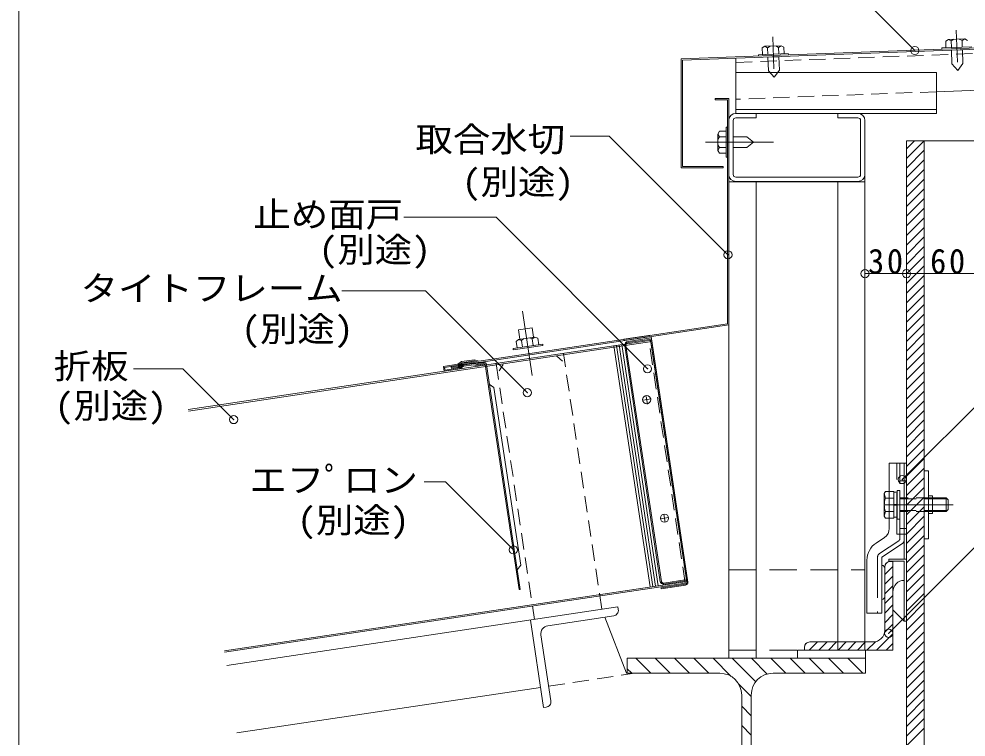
# Model space of a CAD drawing. Units: millimetres on the paper, enlarged 4 times, with parts at other scales. Extents: x -765 to 775, y -516 to 524.
# Drawn here: x -765 to -486.8, y 197.2 to 408.1 of the extents above; entities that cross this region are included whole.
import ezdxf
from ezdxf.enums import TextEntityAlignment as Align

# ---------------------------------------------------------------- set-up
doc = ezdxf.new("R2010")
doc.units = ezdxf.units.MM
doc.header["$LTSCALE"] = 4
doc.header["$PDMODE"] = 32
doc.header["$PDSIZE"] = 2.4
for name, pattern in [('CHAIN1', [8, 5, -1, 1, -1]), ('DASHED1', [1.8, 1.2, -0.6]), ('DASHED2', [3, 2, -1]), ('DASHED3', [4, 3, -1])]:
    doc.linetypes.add(name, pattern=pattern)
for name, color, linetype, lineweight in [('0-0_メース', 2, 'Continuous', 18), ('0-1_躯体', 7, 'Continuous', 18), ('0-2_金物', 2, 'Continuous', 18), ('0-3_鋼材', 3, 'Continuous', 18), ('0-4_その他資材', 7, 'Continuous', 18), ('0-5_建具', 7, 'Continuous', 18), ('0-9_部材名・寸法', 7, 'Continuous', 18), ('0-A_枠線', 7, 'Continuous', 18)]:
    doc.layers.add(name, color=color, linetype=linetype, lineweight=lineweight)
doc.styles.add('ＭＳ ゴシック', font='')
doc.styles.get('ＭＳ ゴシック').set_extended_font_data('MS Gothic')

msp = doc.modelspace()

# ---------------------------------------------------------------- linework, layer by layer
at = {"layer": '0-0_メース'}
for p, q in [((-504.32, 372.339), (-504.32, 98.168)), ((-504.32, 372.339), (-480.32, 372.339)), ((-499.119, 372.339), (-499.119, 98.168))]:
    msp.add_line(p, q, dxfattribs=at)
at = {"layer": '0-1_躯体', "color": 3}
for p, q in [((-586.32, 220.339), (-586.32, 215.938)), ((-586.32, 220.339), (-516.32, 220.339)), ((-516.32, 220.339), (-516.32, 215.938)), ((-559.119, 215.938), (-586.52, 215.938)), ((-543.52, 215.938), (-516.32, 215.938)), ((-552.72, 131.139), (-552.72, 209.539)), ((-549.92, 131.139), (-549.92, 209.539))]:
    msp.add_line(p, q, dxfattribs=at)
at = {"layer": '0-1_躯体'}
for p, q in [((-583.771, 220.339), (-579.37, 215.938)), ((-578.114, 220.339), (-573.714, 215.938)), ((-572.457, 220.339), (-568.057, 215.938)), ((-566.8, 220.339), (-562.4, 215.938)), ((-561.143, 220.339), (-555.838, 215.033)), ((-555.486, 220.339), (-548.591, 213.443)), ((-549.829, 220.339), (-545.204, 215.713)), ((-544.173, 220.339), (-539.772, 215.938)), ((-538.516, 220.339), (-534.116, 215.938)), ((-532.859, 220.339), (-528.459, 215.938)), ((-527.202, 220.339), (-522.802, 215.938)), ((-521.545, 220.339), (-517.145, 215.938)), ((-586.32, 217.231), (-585.027, 215.938)), ((-553.625, 212.82), (-549.92, 209.115)), ((-552.72, 206.258), (-549.92, 203.458)), ((-552.72, 200.601), (-549.92, 197.801))]:
    msp.add_line(p, q, dxfattribs=at)
at = {"layer": '0-1_躯体', "color": 3}
for centre, start, end in [((-559.119, 209.539), 0, 90), ((-543.52, 209.539), 90, 180)]:
    msp.add_arc(centre, 6.4, start, end, dxfattribs=at)
at = {"layer": '0-2_金物'}
for p, q in [((-509.359, 258.486), (-509.359, 277.618)), ((-509.359, 277.618), (-504.96, 277.618)), ((-507.12, 277.618), (-504.32, 277.618)), ((-504.96, 255.061), (-504.96, 277.618)), ((-504.32, 231.219), (-504.32, 277.618)), ((-499.119, 255.419), (-499.119, 275.419)), ((-499.119, 275.419), (-497.839, 275.419)), ((-497.839, 255.419), (-497.839, 275.419)), ((-510.84, 268.718), (-510.479, 269.344)), ((-510.51, 267.382), (-510.84, 268.718)), ((-510.84, 268.718), (-510.84, 262.119)), ((-510.51, 267.382), (-509.359, 267.382)), ((-510.479, 269.344), (-509.359, 269.344)), ((-497.839, 268.019), (-496.639, 268.019)), ((-496.639, 262.819), (-496.639, 268.019)), ((-492.642, 267.419), (-496.639, 267.419)), ((-496.639, 267.139), (-492.362, 267.139)), ((-492.642, 267.419), (-492.642, 263.42)), ((-492.042, 266.819), (-492.642, 267.419)), ((-492.042, 266.819), (-492.042, 264.02)), ((-510.51, 263.457), (-510.84, 262.119)), ((-510.84, 262.119), (-510.479, 261.493)), ((-510.51, 263.456), (-509.359, 263.456)), ((-497.839, 262.819), (-496.639, 262.819)), ((-496.639, 263.7), (-492.362, 263.7)), ((-492.642, 263.42), (-496.639, 263.42)), ((-492.042, 264.02), (-492.642, 263.42)), ((-510.479, 261.494), (-509.359, 261.494)), ((-504.96, 249.458), (-504.96, 256.819)), ((-513.248, 254.181), (-510.785, 255.823)), ((-505.494, 254.062), (-511.519, 250.045)), ((-499.119, 255.419), (-497.839, 255.419)), ((-515.919, 249.189), (-515.919, 233.619)), ((-511.519, 233.619), (-511.519, 250.045)), ((-509.519, 249.458), (-504.32, 249.458)), ((-509.519, 248.819), (-509.519, 249.458)), ((-509.519, 248.819), (-504.96, 248.819)), ((-504.96, 231.219), (-504.96, 248.819)), ((-510.72, 246.818), (-510.72, 238.418)), ((-508.319, 239.859), (-508.319, 234.579)), ((-504.96, 231.219), (-508.319, 234.579)), ((-515.919, 233.619), (-511.519, 233.619)), ((-504.96, 231.219), (-504.32, 231.219))]:
    msp.add_line(p, q, dxfattribs=at)
at = {"layer": '0-2_金物', "linetype": 'DASHED3'}
for p, q in [((-507.12, 256.819), (-507.12, 277.618)), ((-506.239, 255.532), (-506.239, 277.618)), ((-504.96, 258.419), (-504.96, 277.618)), ((-506.239, 272.419), (-504.96, 272.419)), ((-504.96, 272.419), (-504.32, 272.419)), ((-509.359, 269.344), (-508.039, 269.344)), ((-509.359, 267.382), (-508.039, 267.382)), ((-508.039, 269.344), (-508.039, 261.494)), ((-508.039, 269.098), (-507.04, 269.098)), ((-508.039, 269.098), (-508.039, 261.74)), ((-507.04, 269.618), (-506.239, 269.618)), ((-507.04, 269.618), (-507.04, 261.219)), ((-506.239, 269.618), (-506.239, 261.219)), ((-508.039, 265.499), (-507.04, 265.499)), ((-508.039, 265.339), (-507.04, 265.339)), ((-509.359, 263.456), (-508.039, 263.456)), ((-508.039, 261.74), (-507.04, 261.74)), ((-509.359, 261.494), (-508.039, 261.494)), ((-507.04, 261.219), (-506.239, 261.219)), ((-507.12, 256.819), (-504.32, 256.819)), ((-506.239, 258.419), (-504.96, 258.419)), ((-504.96, 258.419), (-504.32, 258.419)), ((-504.96, 256.819), (-504.96, 258.419)), ((-512.265, 251.086), (-506.596, 254.866)), ((-512.799, 250.088), (-512.799, 233.619))]:
    msp.add_line(p, q, dxfattribs=at)
at = {"layer": '0-2_金物', "linetype": 'DASHED1'}
for p, q in [((-496.639, 267.419), (-506.239, 267.419)), ((-506.239, 267.139), (-496.639, 267.139)), ((-506.239, 263.7), (-496.639, 263.7)), ((-496.639, 263.42), (-506.239, 263.42))]:
    msp.add_line(p, q, dxfattribs=at)
at = {"layer": '0-2_金物', "linetype": 'CHAIN1'}
msp.add_line((-490.643, 265.419), (-512.743, 265.419), dxfattribs=at)
at = {"layer": '0-2_金物'}
for centre, radius, start, end in [((-504.841, 265.419), 5.999, 160.90353, 199.09712), ((-512.56, 258.486), 3.2, 303.69005, 359.99998), ((-509.92, 249.189), 6, 123.69005, 179.99998), ((-506.16, 255.061), 1.2, 303.69005, 359.99998), ((-511.519, 246.818), 0.8, 0, 90), ((-504.96, 239.859), 3.36, 90, 180), ((-511.519, 238.418), 0.8, 270, 0)]:
    msp.add_arc(centre, radius, start, end, dxfattribs=at)
at = {"layer": '0-2_金物', "linetype": 'DASHED3'}
for centre, radius, start, end in [((-507.039, 255.532), 0.8, 303.69005, 359.99998), ((-511.6, 250.088), 1.2, 123.69005, 179.99998)]:
    msp.add_arc(centre, radius, start, end, dxfattribs=at)
at = {"layer": '0-3_鋼材', "color": 7}
for p, q in [((-510.49, 247.964), (-509.944, 248.509)), ((-510.72, 244.906), (-508.319, 247.306)), ((-510.72, 242.078), (-508.319, 244.478)), ((-510.72, 239.249), (-508.319, 241.649)), ((-510.72, 236.421), (-508.319, 238.821)), ((-510.72, 233.592), (-508.319, 235.992)), ((-510.72, 230.764), (-508.319, 233.164)), ((-510.786, 227.869), (-508.319, 230.336)), ((-513.088, 222.739), (-508.319, 227.507)), ((-534.09, 224.364), (-533.545, 224.909)), ((-532.887, 222.739), (-530.487, 225.139)), ((-530.058, 222.739), (-527.658, 225.139)), ((-527.23, 222.739), (-524.83, 225.139)), ((-524.401, 222.739), (-522.002, 225.139)), ((-521.573, 222.739), (-519.173, 225.139)), ((-518.745, 222.739), (-516.345, 225.139)), ((-515.916, 222.739), (-513.45, 225.205)), ((-510.259, 222.739), (-508.319, 224.679))]:
    msp.add_line(p, q, dxfattribs=at)
at = {"layer": '0-3_鋼材'}
for p, q in [((-509.119, 248.739), (-508.319, 248.739)), ((-508.319, 248.739), (-508.319, 222.739)), ((-510.72, 228.539), (-510.72, 247.139)), ((-536.32, 222.739), (-516.32, 222.739)), ((-536.32, 220.339), (-536.32, 222.739)), ((-534.319, 223.539), (-534.319, 222.739)), ((-534.319, 222.739), (-508.319, 222.739)), ((-514.119, 225.139), (-532.719, 225.139))]:
    msp.add_line(p, q, dxfattribs=at)
msp.add_lwpolyline([(-536.32, 220.339), (-516.32, 220.339), (-516.32, 222.739)], dxfattribs=at)
for centre, radius, start, end in [((-509.119, 247.139), 1.6, 90, 180), ((-514.119, 228.539), 3.4, 270, 0), ((-532.719, 223.539), 1.6, 90, 180)]:
    msp.add_arc(centre, radius, start, end, dxfattribs=at)
at = {"layer": '0-4_その他資材'}
for p, q in [((-504.32, 367.138), (-499.119, 372.339)), ((-504.32, 369.967), (-501.948, 372.339)), ((-504.32, 98.168), (-504.32, 372.339)), ((-504.32, 364.31), (-499.119, 369.51)), ((-504.32, 361.481), (-499.119, 366.682)), ((-504.32, 358.653), (-499.119, 363.853)), ((-504.32, 355.824), (-499.119, 361.025)), ((-504.32, 352.996), (-499.119, 358.196)), ((-504.32, 350.168), (-499.119, 355.368)), ((-504.32, 347.339), (-499.119, 352.54)), ((-504.32, 344.511), (-499.119, 349.711)), ((-504.32, 341.682), (-499.119, 346.883)), ((-504.32, 338.854), (-499.119, 344.054)), ((-504.32, 336.025), (-499.119, 341.226)), ((-504.32, 333.197), (-499.119, 338.397)), ((-504.32, 330.369), (-499.119, 335.569)), ((-504.32, 327.54), (-499.119, 332.741)), ((-504.32, 324.712), (-499.119, 329.912)), ((-504.32, 321.883), (-499.119, 327.084)), ((-504.32, 319.055), (-499.119, 324.255)), ((-504.32, 316.226), (-499.119, 321.427)), ((-504.32, 313.398), (-499.119, 318.598)), ((-504.32, 310.57), (-499.119, 315.77)), ((-504.32, 307.741), (-499.119, 312.942)), ((-504.32, 304.913), (-499.119, 310.113)), ((-504.32, 302.084), (-499.119, 307.285)), ((-504.32, 299.256), (-499.119, 304.456)), ((-504.32, 296.427), (-499.119, 301.628)), ((-504.32, 293.599), (-499.119, 298.799)), ((-504.32, 290.771), (-499.119, 295.971)), ((-504.32, 287.942), (-499.119, 293.143)), ((-504.32, 285.114), (-499.119, 290.314)), ((-504.32, 282.285), (-499.119, 287.486)), ((-504.32, 279.457), (-499.119, 284.657)), ((-504.32, 276.628), (-499.119, 281.829)), ((-504.32, 273.8), (-499.119, 279)), ((-504.32, 270.972), (-499.119, 276.172)), ((-504.32, 268.143), (-499.119, 273.344)), ((-504.32, 265.315), (-499.119, 270.515)), ((-504.32, 262.486), (-499.119, 267.687)), ((-504.32, 259.658), (-499.119, 264.858)), ((-504.32, 256.829), (-499.119, 262.03)), ((-504.32, 254.001), (-499.119, 259.201)), ((-504.32, 251.173), (-499.119, 256.373)), ((-504.32, 248.344), (-499.119, 253.545)), ((-504.32, 245.516), (-499.119, 250.716)), ((-504.32, 242.688), (-499.119, 247.888)), ((-504.319, 239.86), (-499.119, 245.059)), ((-504.319, 237.031), (-499.119, 242.231)), ((-504.32, 234.202), (-499.119, 239.403)), ((-504.32, 231.374), (-499.119, 236.574)), ((-504.32, 228.545), (-499.119, 233.746)), ((-504.32, 225.717), (-499.119, 230.917)), ((-504.32, 222.888), (-499.119, 228.089)), ((-504.32, 220.06), (-499.119, 225.26)), ((-504.32, 217.232), (-499.119, 222.432)), ((-504.32, 214.403), (-499.119, 219.604)), ((-504.32, 211.575), (-499.119, 216.775)), ((-504.32, 208.746), (-499.119, 213.947)), ((-504.32, 205.918), (-499.119, 211.118)), ((-504.32, 203.089), (-499.119, 208.29)), ((-504.32, 200.261), (-499.119, 205.461)), ((-504.32, 197.433), (-499.119, 202.633)), ((-504.32, 194.604), (-499.119, 199.805))]:
    msp.add_line(p, q, dxfattribs=at)
msp.add_lwpolyline([(-504.32, 372.339), (-499.119, 372.339), (-499.119, 98.168)], dxfattribs=at)
at = {"layer": '0-5_建具', "linetype": 'CHAIN1'}
for p, q in [((-489.723, 404.822), (-489.375, 395.433)), ((-543.271, 393.437), (-543.619, 402.825)), ((-563.333, 371.898), (-543.025, 371.898)), ((-617.072, 322.27), (-614.235, 303.359))]:
    msp.add_line(p, q, dxfattribs=at)
at = {"layer": '0-5_建具'}
for p, q in [((-492.021, 402.048), (-492.804, 401.557)), ((-492.804, 401.557), (-492.732, 399.62)), ((-487.224, 402.225), (-492.021, 402.048)), ((-491.205, 401.616), (-492.021, 402.048)), ((-491.205, 401.616), (-490.422, 402.107)), ((-491.133, 399.679), (-491.205, 401.616)), ((-488.824, 402.166), (-488.007, 401.734)), ((-488.007, 401.734), (-487.224, 402.225)), ((-488.007, 401.734), (-487.935, 399.798)), ((-486.408, 401.793), (-487.224, 402.225)), ((-462.52, 400.338), (-570.519, 396.338)), ((-570.119, 395.953), (-462.919, 399.923)), ((-547.828, 397.579), (-539.034, 397.905)), ((-545.918, 400.051), (-546.7, 399.56)), ((-546.7, 399.56), (-546.628, 397.624)), ((-541.121, 400.229), (-545.918, 400.051)), ((-545.101, 399.62), (-545.918, 400.051)), ((-544.319, 400.111), (-545.101, 399.62)), ((-545.101, 399.62), (-545.03, 397.683)), ((-542.72, 400.17), (-541.903, 399.738)), ((-541.121, 400.229), (-541.903, 399.738)), ((-541.903, 399.738), (-541.832, 397.801)), ((-539.034, 397.905), (-539.019, 397.505)), ((-493.931, 399.575), (-485.137, 399.901)), ((-493.916, 399.176), (-493.931, 399.575)), ((-487.906, 399), (-491.103, 398.877)), ((-491.103, 398.877), (-490.949, 394.88)), ((-487.752, 395.004), (-487.906, 399)), ((-570.519, 396.338), (-570.519, 364.338)), ((-570.119, 364.738), (-570.119, 395.953)), ((-554.439, 396.534), (-554.439, 380.339)), ((-547.828, 397.579), (-547.813, 397.179)), ((-541.802, 397.004), (-545, 396.881)), ((-545, 396.881), (-544.845, 392.884)), ((-541.648, 393.007), (-541.802, 397.004)), ((-495.491, 392.339), (-554.439, 392.339)), ((-544.845, 392.884), (-543.17, 390.947)), ((-543.17, 390.947), (-541.648, 393.007)), ((-495.491, 380.339), (-495.491, 392.339)), ((-490.949, 394.88), (-489.273, 392.943)), ((-489.273, 392.943), (-487.752, 395.004)), ((-465.626, 387.815), (-495.491, 386.709)), ((-556.52, 384.722), (-560.519, 384.722)), ((-560.519, 384.722), (-560.519, 384.322)), ((-560.519, 384.322), (-556.919, 384.322)), ((-556.52, 220.339), (-556.52, 384.722)), ((-554.439, 381.538), (-495.491, 381.538)), ((-554.439, 380.339), (-495.491, 380.339)), ((-548.519, 379.058), (-554.439, 379.058)), ((-548.519, 379.058), (-548.519, 380.339)), ((-557.319, 376.299), (-556.919, 376.299)), ((-557.319, 367.499), (-557.319, 376.299)), ((-555.239, 378.258), (-555.239, 362.418)), ((-517.799, 378.258), (-517.799, 362.418)), ((-516.519, 222.739), (-516.519, 378.258)), ((-559.257, 375.098), (-559.719, 374.298)), ((-559.719, 374.298), (-559.719, 369.498)), ((-559.257, 373.498), (-559.719, 374.298)), ((-559.719, 372.699), (-559.257, 373.498)), ((-557.319, 375.098), (-559.257, 375.098)), ((-559.257, 373.498), (-557.319, 373.498)), ((-551.239, 373.498), (-555.239, 373.498)), ((-549.239, 371.898), (-551.239, 373.498)), ((-559.257, 370.299), (-559.719, 371.099)), ((-559.257, 370.299), (-559.719, 369.498)), ((-557.319, 370.299), (-559.257, 370.299)), ((-555.239, 370.299), (-551.239, 370.299)), ((-551.239, 370.299), (-549.239, 371.898)), ((-559.719, 369.498), (-559.257, 368.698)), ((-559.257, 368.698), (-557.319, 368.698)), ((-556.919, 367.499), (-557.319, 367.499)), ((-570.519, 364.338), (-558.187, 364.338)), ((-516.519, 360.226), (-556.52, 360.226)), ((-554.439, 361.618), (-518.582, 361.618)), ((-554.439, 360.338), (-518.579, 360.338)), ((-548.519, 360.226), (-548.519, 220.339)), ((-524.519, 360.226), (-524.519, 222.739)), ((-556.52, 318.211), (-629.82, 307.216)), ((-614.317, 317.391), (-618.273, 316.798)), ((-613.902, 314.622), (-614.317, 317.391)), ((-618.273, 316.798), (-617.858, 314.029)), ((-618.253, 313.97), (-613.506, 314.682)), ((-614.229, 314.106), (-615.089, 314.444)), ((-614.229, 314.106), (-613.506, 314.682)), ((-613.506, 314.682), (-612.646, 314.344)), ((-579.415, 315.199), (-587.327, 314.011)), ((-579.353, 314.786), (-568.524, 242.698)), ((-579.2, 313.761), (-715.284, 293.348)), ((-579.14, 313.365), (-715.224, 292.953)), ((-611.172, 312.605), (-619.875, 311.299)), ((-619.816, 310.904), (-611.113, 312.209)), ((-618.976, 313.394), (-618.253, 313.97)), ((-618.688, 311.478), (-618.976, 313.394)), ((-618.253, 313.97), (-617.394, 313.632)), ((-617.394, 313.632), (-616.671, 314.207)), ((-617.394, 313.632), (-617.106, 311.715)), ((-613.942, 312.19), (-614.229, 314.106)), ((-612.646, 314.344), (-612.359, 312.427)), ((-611.113, 312.209), (-611.172, 312.605)), ((-590.276, 312.099), (-579.639, 241.294)), ((-589.485, 312.218), (-578.848, 241.412)), ((-588.694, 312.337), (-578.057, 241.531)), ((-587.902, 312.455), (-577.266, 241.65)), ((-576.626, 242.776), (-587.041, 312.112)), ((-576.314, 242.855), (-586.725, 312.16)), ((-586.053, 313.069), (-579.249, 314.092)), ((-619.875, 311.299), (-619.816, 310.904)), ((-607.056, 309.064), (-605.408, 307.583)), ((-640.341, 306.04), (-636.083, 306.68)), ((-640.127, 304.616), (-640.341, 306.04)), ((-639.977, 305.771), (-635.961, 306.374)), ((-636.083, 306.68), (-634.986, 307.451)), ((-635.961, 306.374), (-634.864, 307.146)), ((-635.935, 305.808), (-634.837, 306.579)), ((-634.558, 306.383), (-635.656, 305.611)), ((-634.436, 306.078), (-635.533, 305.306)), ((-634.986, 307.451), (-631.239, 308.014)), ((-634.959, 306.885), (-631.399, 307.419)), ((-634.864, 307.146), (-631.266, 307.686)), ((-634.837, 306.579), (-631.426, 307.092)), ((-631.426, 307.092), (-630.151, 306.677)), ((-631.399, 307.419), (-630.123, 307.004)), ((-631.266, 307.686), (-629.82, 307.216)), ((-631.239, 308.014), (-629.963, 307.599)), ((-628.494, 306.926), (-630.151, 306.677)), ((-628.541, 307.242), (-630.123, 307.004)), ((-628.039, 306.589), (-618.115, 240.531)), ((-627.722, 306.637), (-617.799, 240.578)), ((-622.792, 306.636), (-623.933, 304.735)), ((-635.533, 305.306), (-640.127, 304.616)), ((-639.858, 304.98), (-639.977, 305.771)), ((-635.656, 305.611), (-639.858, 304.98)), ((-638.035, 305.816), (-637.987, 305.499)), ((-637.987, 305.499), (-635.935, 305.808)), ((-626.856, 300.87), (-625.491, 299.862)), ((-625.491, 299.862), (-617.647, 247.648)), ((-581.635, 296.138), (-579.299, 296.489)), ((-580.755, 297.192), (-580.422, 294.974)), ((-576.523, 261.311), (-574.179, 261.663)), ((-575.548, 262.527), (-575.214, 260.305)), ((-617.647, 247.648), (-618.656, 246.283)), ((-704.663, 222.54), (-569.37, 242.834)), ((-704.603, 222.145), (-569.311, 242.438)), ((-576.383, 241.052), (-569.263, 242.122)), ((-575.578, 242.427), (-569.383, 243.358)), ((-575.531, 242.111), (-569.336, 243.041)), ((-569.37, 242.834), (-569.311, 242.438)), ((-618.115, 240.531), (-617.799, 240.578)), ((-576.383, 241.052), (-576.335, 240.736)), ((-576.335, 240.736), (-569.215, 241.806)), ((-589.08, 235.428), (-704.01, 218.189)), ((-589.08, 235.428), (-588.961, 234.637)), ((-614.792, 231.571), (-610.935, 205.859)), ((-609.689, 229.91), (-590.306, 232.818)), ((-586.52, 215.938), (-592.934, 232.423)), ((-608.799, 207.798), (-611.706, 227.181)), ((-701.043, 198.41), (-611.825, 211.793)), ((-610.144, 205.978), (-610.906, 205.863))]:
    msp.add_line(p, q, dxfattribs=at)
at = {"layer": '0-5_建具', "linetype": 'DASHED1'}
for p, q in [((-554.439, 395.333), (-465.626, 398.622)), ((-495.491, 386.709), (-554.439, 384.526)), ((-569.311, 242.438), (-579.991, 313.642)), ((-593.827, 234.716), (-605.1, 309.875)), ((-624.879, 306.909), (-613.605, 231.75)), ((-609.452, 212.149), (-584.187, 215.938))]:
    msp.add_line(p, q, dxfattribs=at)
at = {"layer": '0-5_建具', "linetype": 'DASHED2'}
for p, q in [((-556.52, 246.339), (-516.519, 246.339)), ((-556.52, 222.739), (-516.519, 222.739))]:
    msp.add_line(p, q, dxfattribs=at)
at = {"layer": '0-5_建具'}
for points in [[(-540.233, 397.86), (-540.305, 399.797), (-541.121, 400.229)], [(-556.919, 384.322), (-556.919, 318.556), (-629.963, 307.599)], [(-518.599, 379.058), (-524.519, 379.058), (-524.519, 380.339)], [(-558.187, 364.338), (-558.187, 364.738), (-570.119, 364.738)], [(-579.684, 314.835), (-587.279, 313.694), (-587.327, 314.011)], [(-586.1, 313.386), (-579.297, 314.408), (-586.1, 313.386)], [(-579.462, 313.394), (-568.835, 242.651), (-579.51, 313.711)], [(-638.035, 305.816), (-636.057, 306.113), (-634.959, 306.885)], [(-628.26, 306.399), (-628.308, 306.715), (-630.058, 306.452), (-631.334, 306.867), (-634.558, 306.383)], [(-628.26, 306.399), (-630.085, 306.124), (-631.361, 306.54), (-634.436, 306.078)]]:
    msp.add_lwpolyline(points, dxfattribs=at)
for centre in [(-580.62, 296.29), (-575.391, 261.481)]:
    msp.add_circle(centre, 1.2, dxfattribs=at)
for centre, radius, start, end in [((-554.439, 378.258), 2.08, 90, 180), ((-554.439, 378.258), 0.8, 90, 180), ((-518.599, 378.258), 2.08, 0, 90), ((-518.599, 378.258), 0.8, 0, 90), ((-554.439, 362.418), 2.08, 180, 270), ((-554.439, 362.418), 0.8, 180, 270), ((-518.599, 362.418), 0.8, 270, 0), ((-518.599, 362.418), 2.08, 270, 0), ((-585.934, 312.278), 1.12, 98.54336, 188.54336), ((-585.934, 312.278), 0.8, 98.54336, 188.54336), ((-628.434, 306.53), 0.72, 8.54336, 98.54336), ((-628.434, 306.53), 0.4, 8.54336, 98.54336), ((-575.679, 243.1), 1, 188.54336, 278.54336), ((-575.679, 243.1), 0.68, 188.54336, 278.54336), ((-569.294, 242.585), 0.778, 276.56589, 100.55687), ((-569.288, 242.586), 0.458, 276.56589, 100.55687), ((-590.543, 234.4), 1.6, 278.53108, 8.53154), ((-591.453, 235.073), 2.4, 0, 8.53075), ((-609.333, 227.537), 2.4, 98.53073, 188.53075), ((-610.381, 207.56), 1.6, 278.53036, 8.53154), ((-611.291, 208.233), 2.4, 0, 8.53075)]:
    msp.add_arc(centre, radius, start, end, dxfattribs=at)
at = {"layer": '0-9_部材名・寸法'}
for p, q in [((-501.867, 398.824), (-544.401, 441.358)), ((-603.091, 373.706), (-591.641, 373.706)), ((-556.769, 338.835), (-591.641, 373.706)), ((-516.519, 333.287), (-504.32, 333.287)), ((-504.32, 333.287), (-480.32, 333.287)), ((-716.896, 305.352), (-731.333, 305.352)), ((-701.978, 290.439), (-716.891, 305.352)), ((-505.564, 272.816), (-473.628, 304.751)), ((-639.729, 272.119), (-645.989, 272.119)), ((-619.802, 252.191), (-639.729, 272.119)), ((-509.542, 227.668), (-467.633, 269.577))]:
    msp.add_line(p, q, dxfattribs=at)
for points in [[(-580.388, 305.358), (-624.859, 349.829), (-651.983, 349.829)], [(-615.683, 298.286), (-645.622, 328.226), (-670.175, 328.226)]]:
    msp.add_lwpolyline(points, dxfattribs=at)
for p in [(-501.867, 398.824), (-556.769, 338.835), (-516.519, 333.287), (-504.32, 333.287), (-580.388, 305.358), (-615.702, 298.357), (-701.978, 290.439), (-505.564, 272.816), (-619.802, 252.191), (-509.542, 227.668)]:
    msp.add_point(p, dxfattribs=at)
at = {"layer": '0-A_枠線'}
msp.add_line((-765.031, 523.812), (-765.031, -516.188), dxfattribs=at)

# ---------------------------------------------------------------- texts
at = {"layer": '0-9_部材名・寸法', "style": 'ＭＳ ゴシック', "width": 1.1}
for s, p in [('取合水切', (-648.572, 366.884)), ('(別途)', (-634.928, 354.377)), ('止め面戸', (-696.187, 344.808)), ('(別途)', (-676.997, 334.479)), ('タイトフレーム', (-746.923, 323.109)), ('(別途)', (-699.737, 311.17)), ('折板', (-754.828, 300.269)), ('(別途)', (-754.538, 288.672)), ('エフﾟロン', (-697.327, 266.857)), ('(別途)', (-683.301, 255.043))]:
    msp.add_text(s, height=7.331, dxfattribs=at).set_placement(p, align=Align.BOTTOM_LEFT)
at = {"layer": '0-9_部材名・寸法', "char_height": 7.331, "attachment_point": 7, "style": 'ＭＳ ゴシック'}
for s, insert in [('\\T1.17;\\W0.95;30', (-515.61, 333.173)), ('\\T1.17;\\W0.95;60', (-497.37, 333.173))]:
    msp.add_mtext(s, dxfattribs=dict(at, insert=insert))

doc.saveas('drawing.dxf')
